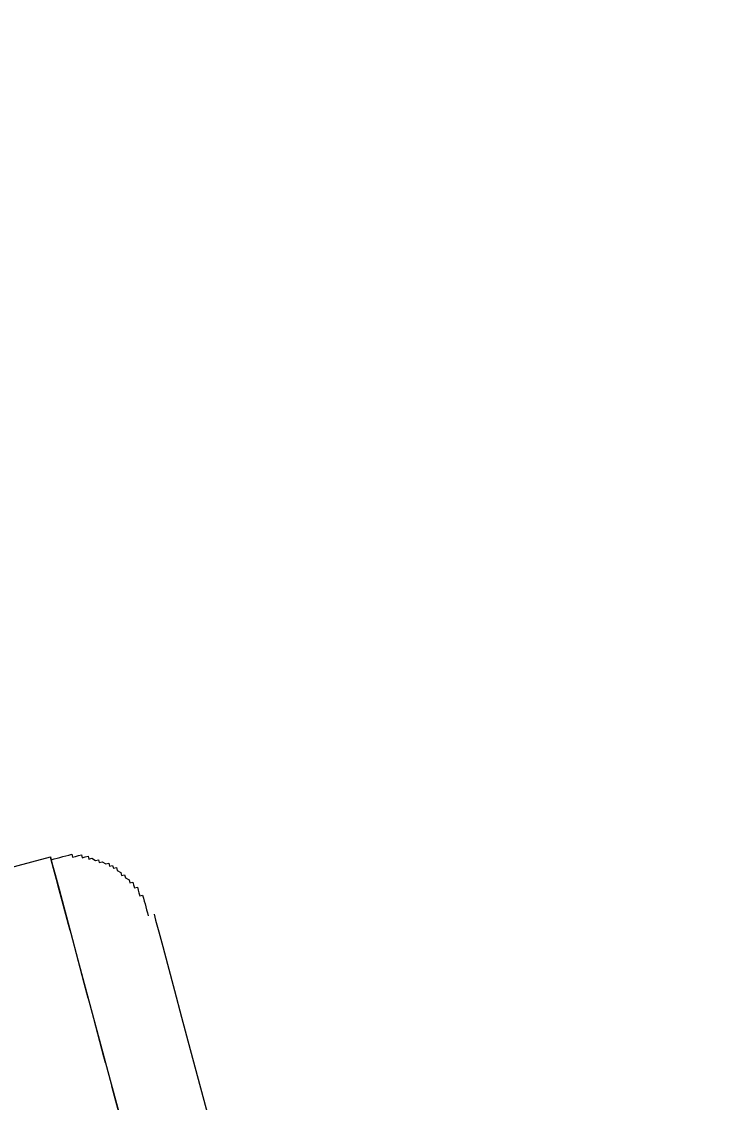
# Model space of a CAD drawing. Header units: millimetres. Extents: x 89051 to 95682, y -130338 to -125649.
# Drawn here: x 90745.23 to 90773.2, y -128378.49 to -128335.56 of the extents above; entities that cross this region are included whole.
import ezdxf

# ---------------------------------------------------------------- set-up
doc = ezdxf.new("R2010")
doc.units = ezdxf.units.MM
doc.header["$LTSCALE"] = 13
doc.layers.add('C00-00-00', color=7, linetype='Continuous')
doc.layers.add('标注、文本', color=3, linetype='Continuous', lineweight=25)
doc.styles.get("Standard").update_dxf_attribs({"font": 'gbenor.shx', "bigfont": 'gbcbig.shx'})
doc.dimstyles.new('1-15', dxfattribs={"dimscale": 20, "dimtxt": 3.5, "dimasz": 2, "dimexe": 1.5, "dimexo": 0.5, "dimgap": 0.5, "dimtad": 1, "dimtoh": 1, "dimdec": 1, "dimdsep": 46, "dimtxsty": 'Standard', "dimcen": 2.5, "dimclrd": 3, "dimclre": 3, "dimclrt": 3, "dimadec": 0, "dimazin": 2, "dimtfac": 1, "dimtdec": 1, "dimtmove": 0, "dimatfit": 2, "dimfxl": 1, "dimarcsym": 0})

# ---------------------------------------------------------------- blocks, each defined once
blk = doc.blocks.new('225635')
at = {"layer": 'C00-00-00', "lineweight": 15}
for points in [[(72459.226, -125571.497), (72479.797, -125571.497)], [(72479.797, -125571.618), (72479.797, -125571.497)], [(72479.797, -125571.497), (72479.797, -125571.618), (72479.918, -125571.618), (72480.039, -125571.618), (72480.16, -125571.618), (72480.281, -125571.618), (72480.402, -125571.618), (72480.523, -125571.618), (72480.644, -125571.618), (72480.644, -125571.739), (72480.765, -125571.739), (72480.886, -125571.739), (72481.007, -125571.739), (72481.007, -125571.86), (72481.128, -125571.86), (72481.249, -125571.86), (72481.249, -125571.981), (72481.37, -125571.981), (72481.491, -125572.102), (72481.612, -125572.102), (72481.612, -125572.223), (72481.733, -125572.223), (72481.854, -125572.344), (72481.975, -125572.344), (72481.975, -125572.465), (72482.097, -125572.465), (72482.097, -125572.586), (72482.218, -125572.586), (72482.218, -125572.707), (72482.339, -125572.828), (72482.339, -125572.949), (72482.46, -125572.949), (72482.46, -125573.07), (72482.581, -125573.191), (72482.581, -125573.312), (72482.702, -125573.312), (72482.702, -125573.433), (72482.702, -125573.554), (72482.823, -125573.554), (72482.823, -125573.675), (72482.823, -125573.796), (72482.823, -125573.917), (72482.944, -125573.917), (72482.944, -125574.038), (72482.944, -125574.159), (72482.944, -125574.28), (72482.944, -125574.401), (72482.944, -125574.522), (72482.944, -125574.643), (72482.944, -125574.764)], [(72479.797, -125571.497), (72479.797, -125571.739), (72479.797, -125572.223), (72479.797, -125572.828), (72479.797, -125573.554), (72479.797, -125574.643), (72479.797, -125575.732), (72479.797, -125577.063), (72479.797, -125578.636), (72479.797, -125580.331), (72479.797, -125582.146), (72479.797, -125584.082), (72479.797, -125586.139), (72479.797, -125588.438), (72479.797, -125590.737), (72479.797, -125593.157), (72479.797, -125595.699), (72479.797, -125598.361), (72479.797, -125601.023)], [(72479.797, -125571.981), (72479.797, -125571.618)], [(72479.797, -125572.586), (72479.797, -125571.981)], [(72479.797, -125572.707), (72479.797, -125572.586)], [(72479.797, -125573.312), (72479.797, -125572.707)], [(72479.797, -125574.28), (72479.797, -125573.312)], [(72479.797, -125574.522), (72479.797, -125574.28)], [(72483.186, -125574.764), (72483.186, -125574.885), (72483.186, -125575.006), (72483.186, -125575.49), (72483.186, -125576.095), (72483.186, -125576.821), (72483.186, -125577.91), (72483.186, -125578.999), (72483.186, -125580.331), (72483.186, -125581.904), (72483.186, -125583.477), (72483.186, -125585.292), (72483.186, -125587.228), (72483.186, -125589.406), (72483.186, -125591.584), (72483.186, -125593.883), (72483.186, -125596.183), (72483.186, -125598.724), (72483.186, -125601.265)], [(72479.797, -125576.7), (72479.797, -125575.49)], [(72479.797, -125577.305), (72479.797, -125576.7)], [(72479.797, -125579.726), (72479.797, -125578.152)], [(72479.797, -125579.968), (72479.797, -125579.726)], [(72479.797, -125581.541), (72479.797, -125580.936)], [(72479.797, -125582.751), (72479.797, -125581.541)]]:
    blk.add_lwpolyline(points, dxfattribs=at)
blk = doc.blocks.new('*D538')
at = {"layer": 'Defpoints', "color": 0}
for p in [(90832.237, -128386.823), (90697.877, -128422.824), (91011.015, -128531.206), (90697.877, -128544.927), (90832.237, -128580.928)]:
    blk.add_point(p, dxfattribs=at)
at = {"layer": '标注、文本', "color": 3, "lineweight": -2}
for p, q in [((90841.896, -128384.235), (91023.555, -128335.559)), ((90841.896, -128583.517), (91023.555, -128632.192))]:
    blk.add_line(p, q, dxfattribs=at)
blk.add_arc((90470.031, -128483.876), 543.051, 349.22124, 10.77876, dxfattribs=at)
at = {"layer": '标注、文本', "color": 3}
for points in [[(90997.002, -128383.803), (91009.999, -128380.829), (90994.578, -128343.324)], [(91009.999, -128586.923), (90997.002, -128583.948), (90994.578, -128624.428)]]:
    blk.add_solid(points, dxfattribs=at)
at = {"layer": '标注、文本', "color": 3, "insert": (90968.082, -128483.876), "char_height": 70, "attachment_point": 5, "rotation": 90}
blk.add_mtext('30°', dxfattribs=at)

msp = doc.modelspace()

# ---------------------------------------------------------------- block references
at = {"layer": '标注、文本', "rotation": 14.99999999996748}
msp.add_blockref('225635', (-11764.027, -25835.138), dxfattribs=at)

# ---------------------------------------------------------------- dimensions: what is measured, and where the dimension line sits
at = {"layer": '标注、文本'}
dim = msp.add_angular_dim_2l(base=(91011.015, -128531.206), line1=((90697.877, -128544.927), (90832.237, -128580.928)), line2=((90697.877, -128422.824), (90832.237, -128386.823)), dimstyle='1-15', dxfattribs=at)
dim.commit()
dim.dimension.update_dxf_attribs({"geometry": '*D538', "text_midpoint": (90968.082, -128483.876)})

doc.saveas('drawing.dxf')
